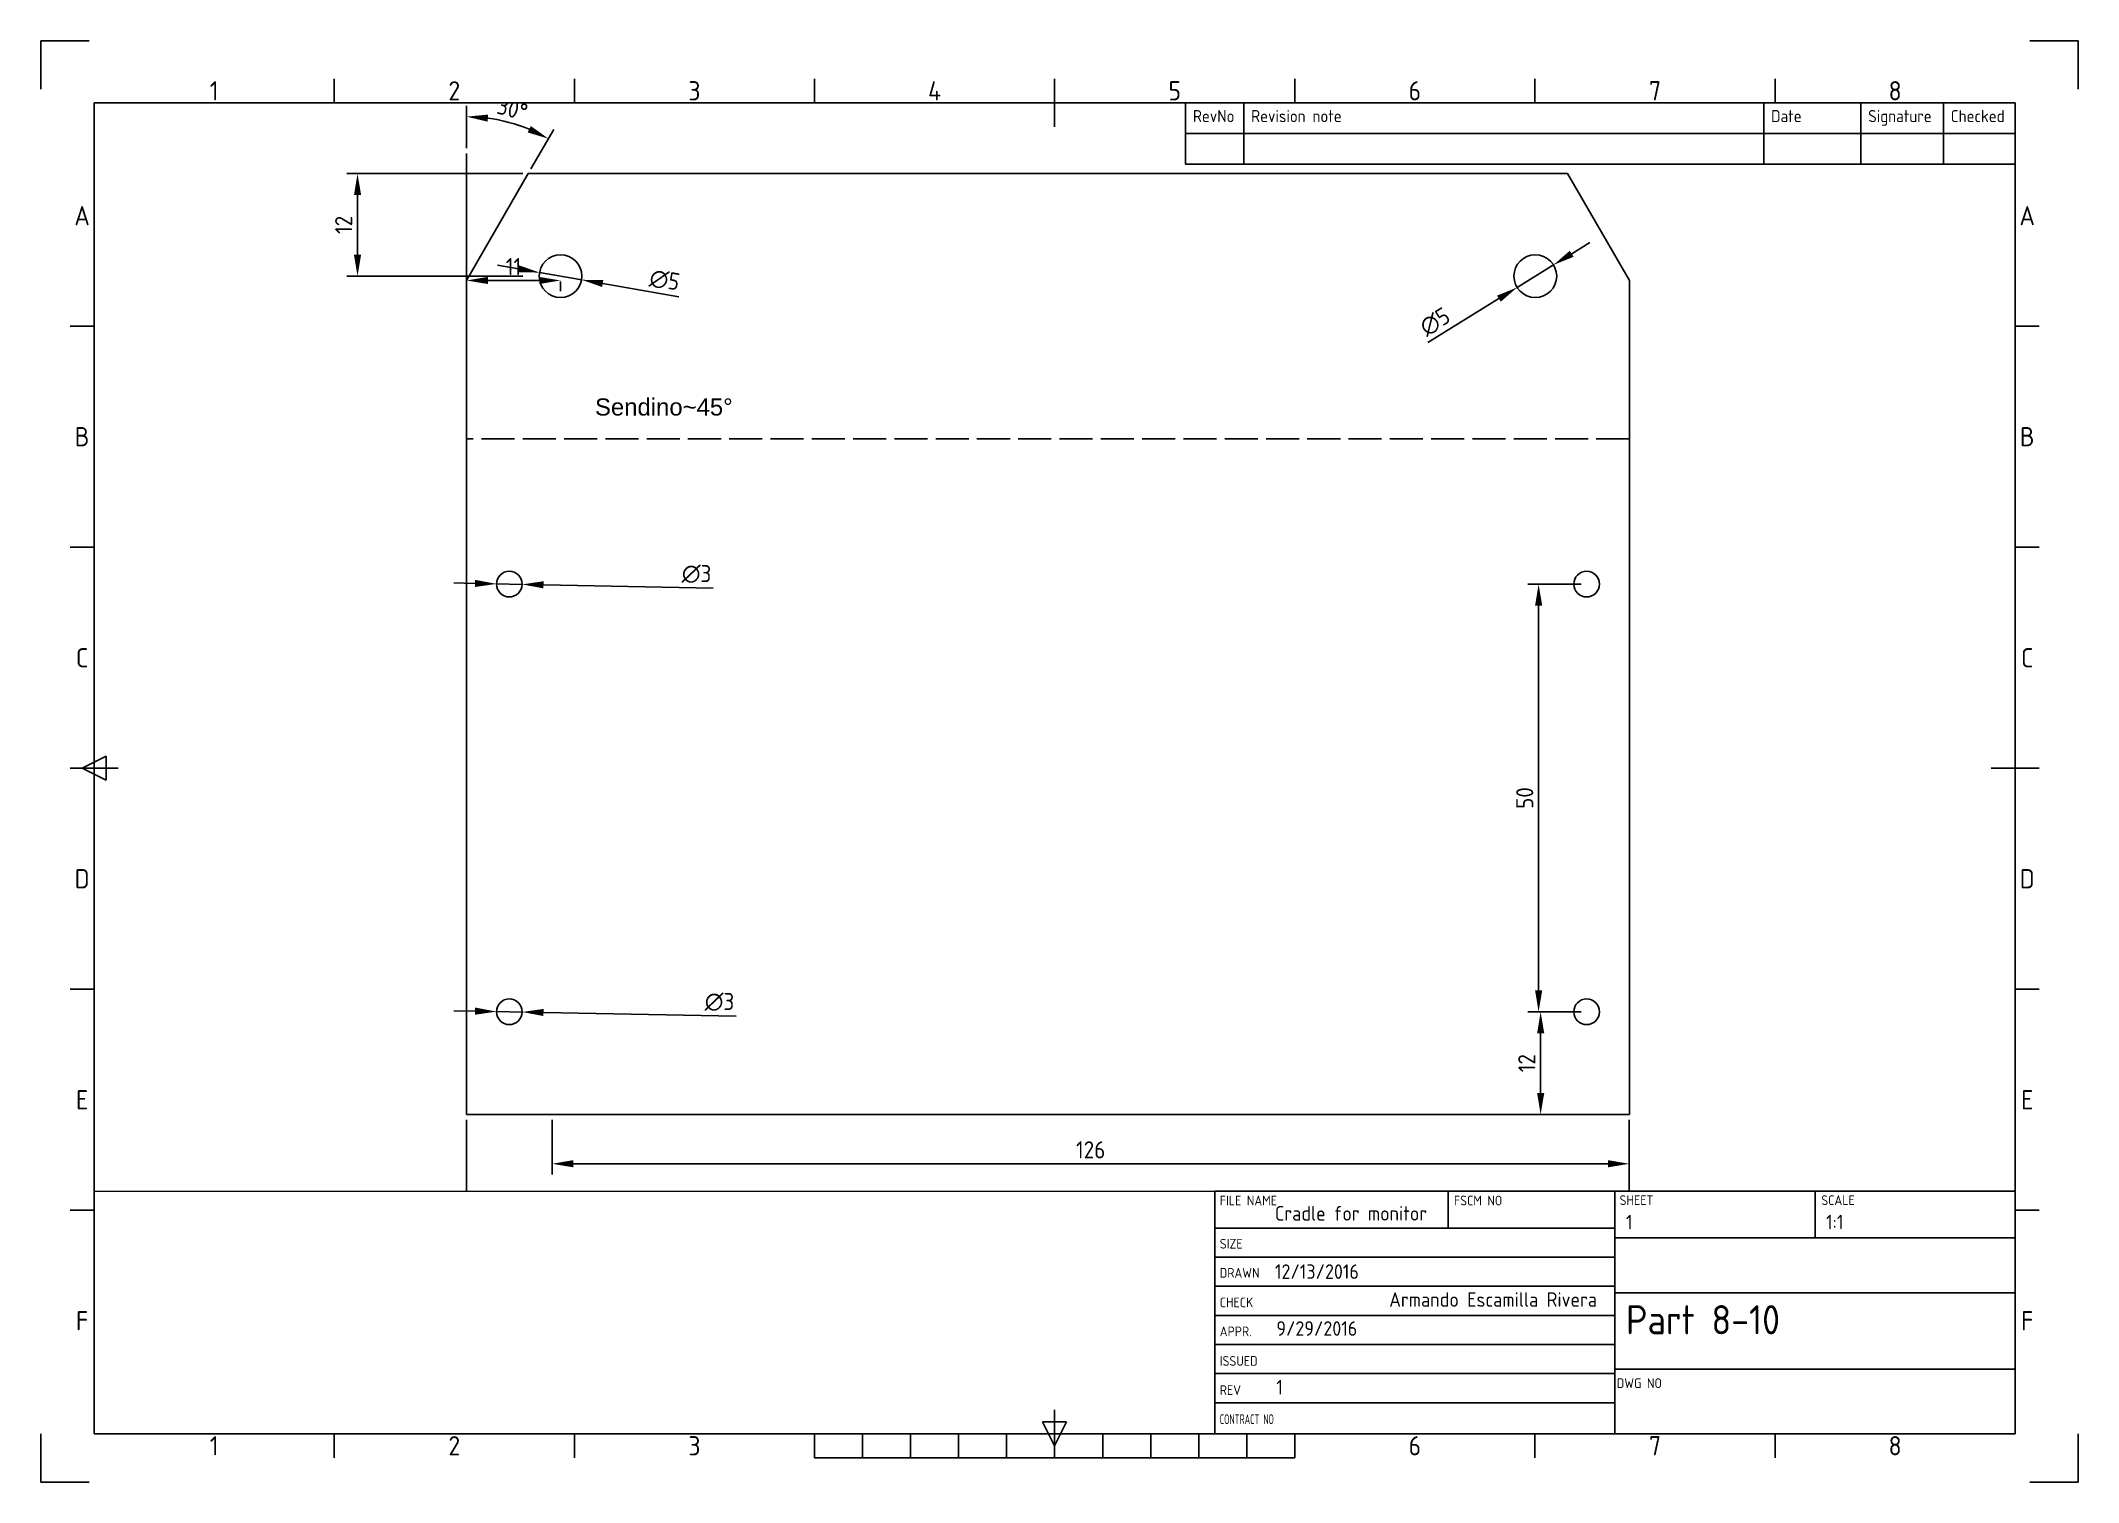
# Paper-space layout 'ISO A3 Title Block' of a CAD drawing. Header units: millimetres. Extents: x 0 to 420, y 0 to 297.
# The model-space entities are those that its viewports show. They can reach past a viewport. Long polylines and large blocks are cut down to what shows.
import ezdxf
from ezdxf.enums import TextEntityAlignment as Align

# ---------------------------------------------------------------- set-up
doc = ezdxf.new("R2010")
doc.units = ezdxf.units.MM
doc.linetypes.add('ACAD_ISO02W100', pattern=[15, 12, -3])
doc.layers.add('Title Block', color=7, linetype='Continuous')
doc.styles.add('ACISOTS', font='isocp.shx', dxfattribs={"height": 1})
doc.styles.add('ISO Proportional', font='isocp.shx')
doc.styles.get("Standard").update_dxf_attribs({"font": 'arial.ttf', "height": 2})
doc.dimstyles.new('ISO-25', dxfattribs={"dimtxt": 2, "dimasz": 2.5, "dimexe": 1.25, "dimexo": 0.625, "dimtad": 1, "dimtxsty": 'ISO Proportional', "dimcen": 2.5, "dimadec": 0, "dimazin": 0, "dimtfac": 1, "dimtmove": 0, "dimatfit": 3, "dimfxl": 1, "dimarcsym": 0})

# ---------------------------------------------------------------- blocks, each defined once
blk = doc.blocks.new('*T18')
at = {"layer": 'Title Block', "color": 0, "lineweight": -2}
for p, q in [((0, 0), (12, 0)), ((0, 0), (0, -6.33)), ((12, 0), (119.19, 0)), ((12, 0), (12, -6.33)), ((119.19, 0), (139.19, 0)), ((119.19, 0), (119.19, -6.33)), ((139.19, 0), (156.21, 0)), ((139.19, 0), (139.19, -6.33)), ((156.21, 0), (171, 0)), ((156.21, 0), (156.21, -6.33)), ((171, 0), (171, -6.33)), ((0, -6.33), (12, -6.33)), ((0, -6.33), (0, -12.67)), ((12, -6.33), (119.19, -6.33)), ((12, -6.33), (12, -12.67)), ((119.19, -6.33), (139.19, -6.33)), ((119.19, -6.33), (119.19, -12.67)), ((139.19, -6.33), (156.21, -6.33)), ((139.19, -6.33), (139.19, -12.67)), ((156.21, -6.33), (171, -6.33)), ((156.21, -6.33), (156.21, -12.67)), ((171, -6.33), (171, -12.67)), ((0, -12.67), (12, -12.67)), ((12, -12.67), (119.19, -12.67)), ((119.19, -12.67), (139.19, -12.67)), ((139.19, -12.67), (156.21, -12.67)), ((156.21, -12.67), (171, -12.67))]:
    blk.add_line(p, q, dxfattribs=at)
at = {"layer": 'Title Block', "color": 0, "char_height": 2.5, "attachment_point": 1, "style": 'ISO Proportional'}
for s, insert, width in [('RevNo', (1.5, -1.5), 9), ('Revision note', (13.5, -1.5), 104.1871), ('Date', (120.69, -1.5), 17), ('Signature', (140.69, -1.5), 14.0204), ('Checked', (157.71, -1.5), 11.7925)]:
    blk.add_mtext(s, dxfattribs=dict(at, insert=insert, width=width))
blk = doc.blocks.new('Title Block')
at = {"layer": 'Title Block'}
for p, q in [((0, 297), (0, 287)), ((10, 297), (0, 297)), ((420, 297), (410, 297)), ((420, 287), (420, 297)), ((60.5, 284.23), (60.5, 289.18)), ((110, 284.23), (110, 289.18)), ((159.5, 284.23), (159.5, 289.18)), ((209, 279.28), (209, 289.18)), ((258.5, 284.23), (258.5, 289.18)), ((308, 284.23), (308, 289.18)), ((357.5, 284.23), (357.5, 289.18)), ((407, 284.23), (11, 284.23)), ((11, 284.23), (11, 10)), ((407, 10), (407, 284.23)), ((11, 238.19), (6.05, 238.19)), ((411.95, 238.19), (407, 238.19)), ((11, 192.66), (6.05, 192.66)), ((411.95, 192.66), (407, 192.66)), ((6.05, 147.12), (15.95, 147.12)), ((8.52, 147.12), (13.47, 149.59)), ((13.47, 144.64), (8.52, 147.12)), ((13.47, 149.59), (13.47, 144.64)), ((402.05, 147.12), (411.95, 147.12)), ((11, 101.58), (6.05, 101.58)), ((411.95, 101.58), (407, 101.58)), ((407, 60), (242, 60)), ((242, 10), (242, 60)), ((290.14, 60), (290.14, 52.38)), ((324.5, 10), (324.5, 60)), ((365.75, 50.35), (365.75, 60)), ((407, 10), (407, 60)), ((11, 56.03), (6.05, 56.03)), ((411.95, 56.03), (407, 56.03)), ((242, 52.38), (324.5, 52.38)), ((242, 46.38), (324.5, 46.38)), ((407, 50.35), (324.5, 50.35)), ((242, 40.38), (324.5, 40.38)), ((324.5, 39.01), (407, 39.01)), ((242, 34.38), (324.5, 34.38)), ((242, 28.38), (324.5, 28.38)), ((242, 22.38), (324.5, 22.38)), ((324.5, 23.29), (407, 23.29)), ((209, 10), (209, 14.95)), ((242, 16.38), (324.5, 16.38)), ((0, 0), (0, 10)), ((11, 10), (407, 10)), ((60.5, 5.05), (60.5, 10)), ((110, 5.05), (110, 10)), ((159.5, 5.05), (159.5, 10)), ((169.4, 5.05), (169.4, 10)), ((179.3, 5.05), (179.3, 10)), ((189.2, 5.05), (189.2, 10)), ((199.1, 5.05), (199.1, 10)), ((206.53, 12.47), (211.47, 12.47)), ((209, 7.52), (206.53, 12.47)), ((211.47, 12.47), (209, 7.52)), ((209, 10), (209, 5.05)), ((218.9, 5.05), (218.9, 10)), ((228.8, 5.05), (228.8, 10)), ((238.7, 5.05), (238.7, 10)), ((407, 10), (242, 10)), ((248.6, 5.05), (248.6, 10)), ((258.5, 5.05), (258.5, 10)), ((308, 5.05), (308, 10)), ((357.5, 5.05), (357.5, 10)), ((420, 0), (420, 10)), ((159.5, 5.05), (258.5, 5.05)), ((0, 0), (10, 0)), ((420, 0), (410, 0))]:
    blk.add_line(p, q, dxfattribs=at)
blk.add_blockref('*T18', (236, 284.23))
at = {"layer": 'Title Block', "style": 'ISO Proportional'}
for s, p in [('1', (35.75, 286.7)), ('2', (85.25, 286.7)), ('3', (134.75, 286.7)), ('4', (184.25, 286.7)), ('5', (233.75, 286.7)), ('6', (283.25, 286.7)), ('7', (332.75, 286.7)), ('8', (382.25, 286.7)), ('A', (8.52, 260.96)), ('A', (409.48, 260.96)), ('B', (8.52, 215.43)), ('B', (409.48, 215.43)), ('C', (8.52, 169.88)), ('C', (409.48, 169.88)), ('D', (8.52, 124.34)), ('D', (409.48, 124.34)), ('E', (8.52, 78.8)), ('E', (409.48, 78.8)), ('F', (8.52, 33.27)), ('F', (409.48, 33.27)), ('1', (35.75, 7.52)), ('2', (85.25, 7.52)), ('3', (134.75, 7.52)), ('6', (283.25, 7.52)), ('7', (332.75, 7.52)), ('8', (382.25, 7.52))]:
    blk.add_text(s, height=3.96, dxfattribs=at).set_placement(p, align=Align.MIDDLE)
at = {"layer": 'Title Block', "lineweight": 25, "style": 'ACISOTS'}
for s, p in [('FILE NAME', (243.03, 57.04)), ('FSCM NO', (291.3, 57.04)), ('SHEET', (325.45, 57.11)), ('SCALE', (367.03, 57.11)), ('SIZE', (243.03, 48.14)), ('DRAWN', (243.03, 42.14)), ('CHECK', (243.03, 36.05)), ('APPR.', (243.03, 30.08)), ('ISSUED', (243.03, 23.99)), ('REV', (243.03, 17.99))]:
    blk.add_text(s, height=2, dxfattribs=at).set_placement(p)
at = {"layer": 'Title Block', "lineweight": 25, "style": 'ACISOTS', "width": 0.683519}
blk.add_text('CONTRACT NO', height=2, dxfattribs=at).set_placement((243.03, 11.99))
at = {"layer": 'Title Block', "insert": (324.88, 21.41), "char_height": 2, "width": 8.8, "attachment_point": 1, "style": 'ACISOTS'}
blk.add_mtext('DWG NO', dxfattribs=at)
at = {"layer": 'Title Block', "lineweight": 35, "style": 'ACISOTS'}
for tag, p, height in [('FILE_NAME', (254.41, 53.9), 3), ('FSCM_NO', (293.68, 53.04), 3), ('SHEET', (326.77, 52.11), 3), ('SCALE', (368.02, 52.11), 3), ('SIZE', (254.7, 48.23), 3), ('DESIGN_ACTIVITY', (328.79, 43.14), 3.5), ('CHECK_DATE', (254.41, 41.9), 3), ('CHECK_DATE', (254.7, 36.14), 3), ('CHECKED_BY', (277.96, 36.14), 3), ('SHEETNAME', (326.77, 30.48), 6), ('APPROVAL_DATE', (254.7, 30.17), 3), ('APPROVED_BY', (277.96, 30.17), 3), ('ISSUE_DATE', (254.7, 24.08), 3), ('ISSUED_BY', (277.96, 24.08), 3), ('DRAWING_SUBTITLE', (328.79, 25.44), 3), ('REVISION', (254.7, 18.08), 3), ('SHEETNUMBER-NAME', (326.77, 11.76), 6), ('CONTRACT_NO', (254.7, 12.08), 3.5)]:
    blk.add_attdef(tag, p, '', height=height, dxfattribs=at)
blk = doc.blocks.new('*D21')
at = {"color": 0, "lineweight": -2, "transparency": 16777216}
for p, q in [((2549.12, 1747.22), (2546.66, 1747.65)), ((2551.58, 1746.79), (2556.51, 1745.94)), ((2567.87, 1743.96), (2558.97, 1745.51))]:
    blk.add_line(p, q, dxfattribs=at)
at = {"color": 0, "transparency": 16777216}
for points in [[(2549.19, 1747.63), (2549.05, 1746.81), (2551.58, 1746.79)], [(2559.04, 1745.92), (2558.9, 1745.1), (2556.51, 1745.94)]]:
    blk.add_solid(points, dxfattribs=at)
at = {"layer": 'Defpoints', "color": 0, "transparency": 16777216}
for p in [(2551.58, 1746.79), (2556.51, 1745.94)]:
    blk.add_point(p, dxfattribs=at)
at = {"color": 0, "transparency": 16777216, "insert": (2566.21, 1745.9), "char_height": 2, "attachment_point": 5, "rotation": 350.152, "style": 'ISO Proportional'}
blk.add_mtext('∅5', dxfattribs=at)
blk = doc.blocks.new('*D22')
at = {"color": 0, "lineweight": -2, "transparency": 16777216}
for p, q in [((2672.3, 1748.99), (2674.43, 1750.3)), ((2670.17, 1747.68), (2665.92, 1745.05)), ((2655.48, 1738.62), (2663.79, 1743.74))]:
    blk.add_line(p, q, dxfattribs=at)
at = {"color": 0, "transparency": 16777216}
for points in [[(2672.08, 1749.34), (2672.52, 1748.63), (2670.17, 1747.68)], [(2663.57, 1744.09), (2664.01, 1743.38), (2665.92, 1745.05)]]:
    blk.add_solid(points, dxfattribs=at)
at = {"layer": 'Defpoints', "color": 0, "transparency": 16777216}
for p in [(2670.17, 1747.68), (2665.92, 1745.05)]:
    blk.add_point(p, dxfattribs=at)
at = {"color": 0, "transparency": 16777216, "insert": (2656.31, 1741.03), "char_height": 2, "attachment_point": 5, "rotation": 31.6664, "style": 'ISO Proportional'}
blk.add_mtext('∅5', dxfattribs=at)
blk = doc.blocks.new('*D23')
at = {"color": 0, "lineweight": -2, "transparency": 16777216}
for p, q in [((2549.64, 1758.36), (2529.04, 1758.36)), ((2530.29, 1755.86), (2530.29, 1748.86)), ((2549.64, 1746.36), (2529.04, 1746.36))]:
    blk.add_line(p, q, dxfattribs=at)
at = {"color": 0, "transparency": 16777216}
for points in [[(2529.88, 1755.86), (2530.71, 1755.86), (2530.29, 1758.36)], [(2529.88, 1748.86), (2530.71, 1748.86), (2530.29, 1746.36)]]:
    blk.add_solid(points, dxfattribs=at)
at = {"layer": 'Defpoints', "color": 0, "transparency": 16777216}
for p in [(2550.26, 1758.36), (2530.29, 1746.36), (2550.26, 1746.36)]:
    blk.add_point(p, dxfattribs=at)
at = {"color": 0, "transparency": 16777216, "insert": (2528.67, 1752.36), "char_height": 2, "attachment_point": 5, "rotation": 90, "style": 'ISO Proportional'}
blk.add_mtext('12', dxfattribs=at)
blk = doc.blocks.new('*D24')
at = {"color": 0, "lineweight": -2, "transparency": 16777216}
for p, q in [((2673.42, 1710.36), (2667.18, 1710.36)), ((2668.43, 1707.86), (2668.43, 1662.86)), ((2673.42, 1660.36), (2667.18, 1660.36))]:
    blk.add_line(p, q, dxfattribs=at)
at = {"color": 0, "transparency": 16777216}
for points in [[(2668.02, 1707.86), (2668.85, 1707.86), (2668.43, 1710.36)], [(2668.02, 1662.86), (2668.85, 1662.86), (2668.43, 1660.36)]]:
    blk.add_solid(points, dxfattribs=at)
at = {"layer": 'Defpoints', "color": 0, "transparency": 16777216}
for p in [(2674.04, 1710.36), (2668.43, 1660.36), (2674.04, 1660.36)]:
    blk.add_point(p, dxfattribs=at)
at = {"color": 0, "transparency": 16777216, "insert": (2666.81, 1685.36), "char_height": 2, "attachment_point": 5, "rotation": 90, "style": 'ISO Proportional'}
blk.add_mtext('50', dxfattribs=at)
blk = doc.blocks.new('*D25')
at = {"color": 0, "lineweight": -2, "transparency": 16777216}
for p, q in [((2673.42, 1660.36), (2667.42, 1660.36)), ((2668.67, 1657.86), (2668.67, 1650.86)), ((2673.42, 1648.36), (2667.42, 1648.36))]:
    blk.add_line(p, q, dxfattribs=at)
at = {"color": 0, "transparency": 16777216}
for points in [[(2668.26, 1657.86), (2669.09, 1657.86), (2668.67, 1660.36)], [(2668.26, 1650.86), (2669.09, 1650.86), (2668.67, 1648.36)]]:
    blk.add_solid(points, dxfattribs=at)
at = {"layer": 'Defpoints', "color": 0, "transparency": 16777216}
for p in [(2674.04, 1660.36), (2668.67, 1648.36), (2674.04, 1648.36)]:
    blk.add_point(p, dxfattribs=at)
at = {"color": 0, "transparency": 16777216, "insert": (2667.05, 1654.36), "char_height": 2, "attachment_point": 5, "rotation": 90, "style": 'ISO Proportional'}
blk.add_mtext('12', dxfattribs=at)
blk = doc.blocks.new('*D26')
at = {"color": 0, "lineweight": -2, "transparency": 16777216}
for p, q in [((2553.04, 1647.74), (2553.04, 1641.35)), ((2679.04, 1647.74), (2679.04, 1641.35)), ((2555.54, 1642.6), (2676.54, 1642.6))]:
    blk.add_line(p, q, dxfattribs=at)
at = {"color": 0, "transparency": 16777216}
for points in [[(2555.54, 1643.02), (2555.54, 1642.18), (2553.04, 1642.6)], [(2676.54, 1643.02), (2676.54, 1642.18), (2679.04, 1642.6)]]:
    blk.add_solid(points, dxfattribs=at)
at = {"layer": 'Defpoints', "color": 0, "transparency": 16777216}
for p in [(2553.04, 1648.36), (2679.04, 1648.36), (2679.04, 1642.6)]:
    blk.add_point(p, dxfattribs=at)
at = {"color": 0, "transparency": 16777216, "insert": (2616.04, 1644.23), "char_height": 2, "attachment_point": 5, "style": 'ISO Proportional'}
blk.add_mtext('126', dxfattribs=at)
blk = doc.blocks.new('*D27')
at = {"color": 0, "lineweight": -2, "transparency": 16777216}
for p, q in [((2543.04, 1647.74), (2543.04, 1635.18)), ((2679.04, 1647.74), (2679.04, 1635.18)), ((2545.54, 1636.43), (2676.54, 1636.43))]:
    blk.add_line(p, q, dxfattribs=at)
at = {"color": 0, "transparency": 16777216}
for points in [[(2545.54, 1636.84), (2545.54, 1636.01), (2543.04, 1636.43)], [(2676.54, 1636.84), (2676.54, 1636.01), (2679.04, 1636.43)]]:
    blk.add_solid(points, dxfattribs=at)
at = {"layer": 'Defpoints', "color": 0, "transparency": 16777216}
for p in [(2543.04, 1648.36), (2679.04, 1648.36), (2679.04, 1636.43)]:
    blk.add_point(p, dxfattribs=at)
at = {"color": 0, "transparency": 16777216, "insert": (2611.04, 1638.05), "char_height": 2, "attachment_point": 5, "style": 'ISO Proportional'}
blk.add_mtext('136', dxfattribs=at)
blk = doc.blocks.new('*D28')
at = {"color": 0, "lineweight": -2, "transparency": 16777216}
for p, q in [((2543.04, 1745.74), (2543.04, 1744.61)), ((2551.54, 1745.86), (2545.54, 1745.86)), ((2554.04, 1745.74), (2554.04, 1744.61))]:
    blk.add_line(p, q, dxfattribs=at)
at = {"color": 0, "transparency": 16777216}
for points in [[(2545.54, 1746.28), (2545.54, 1745.45), (2543.04, 1745.86)], [(2551.54, 1746.28), (2551.54, 1745.45), (2554.04, 1745.86)]]:
    blk.add_solid(points, dxfattribs=at)
at = {"layer": 'Defpoints', "color": 0, "transparency": 16777216}
for p in [(2543.04, 1746.36), (2543.04, 1745.86), (2554.04, 1746.36)]:
    blk.add_point(p, dxfattribs=at)
at = {"color": 0, "transparency": 16777216, "insert": (2548.54, 1747.49), "char_height": 2, "attachment_point": 5, "style": 'ISO Proportional'}
blk.add_mtext('11', dxfattribs=at)
blk = doc.blocks.new('*D29')
at = {"color": 0, "lineweight": -2, "transparency": 16777216}
for p, q in [((2543.04, 1761.32), (2543.04, 1766.26)), ((2550.57, 1758.91), (2553.24, 1763.52))]:
    blk.add_line(p, q, dxfattribs=at)
blk.add_arc((2543.04, 1745.86), 19.14, 67.4883, 82.5117, dxfattribs=at)
at = {"color": 0, "transparency": 16777216}
for points in [[(2545.51, 1764.43), (2545.57, 1765.26), (2543.04, 1765.01)], [(2550.56, 1763.92), (2550.19, 1763.17), (2552.62, 1762.44)]]:
    blk.add_solid(points, dxfattribs=at)
at = {"layer": 'Defpoints', "color": 0, "transparency": 16777216}
for p in [(2549.59, 1763.85), (2543.04, 1760.7), (2550.26, 1758.36), (2543.04, 1745.86), (2543.04, 1745.86)]:
    blk.add_point(p, dxfattribs=at)
at = {"color": 0, "transparency": 16777216, "insert": (2548.42, 1765.92), "char_height": 2, "attachment_point": 5, "rotation": 345, "style": 'ISO Proportional'}
blk.add_mtext('30°', dxfattribs=at)
blk = doc.blocks.new('*D30')
at = {"color": 0, "lineweight": -2, "transparency": 16777216}
for p, q in [((2544.05, 1710.45), (2541.55, 1710.5)), ((2546.54, 1710.39), (2549.54, 1710.33)), ((2571.88, 1709.88), (2552.04, 1710.28))]:
    blk.add_line(p, q, dxfattribs=at)
at = {"color": 0, "transparency": 16777216}
for points in [[(2544.05, 1710.86), (2544.04, 1710.03), (2546.54, 1710.39)], [(2552.05, 1710.7), (2552.04, 1709.87), (2549.54, 1710.33)]]:
    blk.add_solid(points, dxfattribs=at)
at = {"layer": 'Defpoints', "color": 0, "transparency": 16777216}
for p in [(2546.54, 1710.39), (2549.54, 1710.33)]:
    blk.add_point(p, dxfattribs=at)
at = {"color": 0, "transparency": 16777216, "insert": (2569.95, 1711.55), "char_height": 2, "attachment_point": 5, "rotation": 358.8431, "style": 'ISO Proportional'}
blk.add_mtext('∅3', dxfattribs=at)
blk = doc.blocks.new('*D31')
at = {"color": 0, "lineweight": -2, "transparency": 16777216}
for p, q in [((2544.05, 1660.44), (2541.55, 1660.49)), ((2546.54, 1660.39), (2549.54, 1660.34)), ((2574.56, 1659.85), (2552.04, 1660.29))]:
    blk.add_line(p, q, dxfattribs=at)
at = {"color": 0, "transparency": 16777216}
for points in [[(2544.05, 1660.86), (2544.04, 1660.02), (2546.54, 1660.39)], [(2552.05, 1660.7), (2552.04, 1659.87), (2549.54, 1660.34)]]:
    blk.add_solid(points, dxfattribs=at)
at = {"layer": 'Defpoints', "color": 0, "transparency": 16777216}
for p in [(2546.54, 1660.39), (2549.54, 1660.34)]:
    blk.add_point(p, dxfattribs=at)
at = {"color": 0, "transparency": 16777216, "insert": (2572.63, 1661.52), "char_height": 2, "attachment_point": 5, "rotation": 358.894, "style": 'ISO Proportional'}
blk.add_mtext('∅3', dxfattribs=at)

msp = doc.modelspace()

# ---------------------------------------------------------------- linework, layer by layer
for p, q in [((2543.045, 1745.864), (2543.045, 1760.698)), ((2543.045, 1745.864), (2550.262, 1758.364)), ((2671.828, 1758.364), (2550.262, 1758.364)), ((2679.045, 1745.864), (2671.828, 1758.364)), ((2543.045, 1658.364), (2543.045, 1745.864)), ((2679.045, 1648.364), (2679.045, 1745.864)), ((2553.045, 1648.364), (2679.045, 1648.364))]:
    msp.add_line(p, q)
at = {"linetype": 'ACAD_ISO02W100'}
msp.add_line((2679.045, 1727.331), (2543.045, 1727.331), dxfattribs=at)
at = {"linetype": 'ByBlock'}
for p, q in [((2543.045, 1648.364), (2543.045, 1660.364)), ((2553.045, 1648.364), (2543.045, 1648.364))]:
    msp.add_line(p, q, dxfattribs=at)
for centre, radius in [((2554.045, 1746.364), 2.5), ((2668.045, 1746.364), 2.5), ((2548.045, 1710.364), 1.5), ((2674.045, 1710.364), 1.5), ((2548.045, 1660.364), 1.5), ((2674.045, 1660.364), 1.5)]:
    msp.add_circle(centre, radius)

# ---------------------------------------------------------------- texts
at = {"linetype": 'ByBlock', "insert": (2558.066, 1732.075), "char_height": 2, "attachment_point": 1}
msp.add_mtext_dynamic_manual_height_columns('Sendino~45°', width=120.97857, gutter_width=1, heights=[0], dxfattribs=at)

# ---------------------------------------------------------------- dimensions: what is measured, and where the dimension line sits
dim = msp.add_angular_dim_2l(base=(2549.592, 1763.852), line1=((2543.045, 1745.864), (2543.045, 1760.698)), line2=((2543.045, 1745.864), (2550.262, 1758.364)), dimstyle='ISO-25')
dim.commit()
dim.dimension.update_dxf_attribs({"geometry": '*D29', "text_midpoint": (2548.42, 1765.924)})
for base, p1, p2, picture, middle in [((2530.292, 1746.364), (2550.262, 1758.364), (2550.262, 1746.364), '*D23', (2528.667, 1752.364)), ((2668.435, 1660.364), (2674.045, 1710.364), (2674.045, 1660.364), '*D24', (2666.81, 1685.364)), ((2668.672, 1648.364), (2674.045, 1660.364), (2674.045, 1648.364), '*D25', (2667.047, 1654.364))]:
    dim = msp.add_linear_dim(base=base, p1=p1, p2=p2, angle=90, dimstyle='ISO-25')
    dim.commit()
    dim.dimension.update_dxf_attribs({"geometry": picture, "text_midpoint": middle})
for p1, p2, picture, middle in [((2670.172, 1747.677), (2665.917, 1745.052), '*D22', (2657.159, 1739.65)), ((2551.582, 1746.792), (2556.508, 1745.937), '*D21', (2565.931, 1744.301)), ((2546.545, 1710.395), (2549.544, 1710.334), '*D30', (2569.919, 1709.923)), ((2546.545, 1660.393), (2549.544, 1660.335), '*D31', (2572.594, 1659.89))]:
    dim = msp.add_diameter_dim_2p(p1=p1, p2=p2, dimstyle='ISO-25')
    dim.commit()
    dim.dimension.update_dxf_attribs({"geometry": picture, "text_midpoint": middle, "dimtype": 163})
for base, p1, p2, picture, middle in [((2543.045, 1745.864), (2554.045, 1746.364), (2543.045, 1746.364), '*D28', (2548.545, 1747.489)), ((2679.045, 1636.428), (2543.045, 1648.364), (2679.045, 1648.364), '*D27', (2611.045, 1638.053)), ((2679.045, 1642.601), (2553.045, 1648.364), (2679.045, 1648.364), '*D26', (2616.045, 1644.226))]:
    dim = msp.add_linear_dim(base=base, p1=p1, p2=p2, dimstyle='ISO-25')
    dim.commit()
    dim.dimension.update_dxf_attribs({"geometry": picture, "text_midpoint": middle})

psp = doc.layouts.new('ISO A3 Title Block')

# ---------------------------------------------------------------- block references
ref = psp.add_blockref('Title Block', (0, 0))
ref.add_attrib('SHEETNAME', 'Part 8-10', (326.77, 30.48), dxfattribs={"layer": 'Title Block', "lineweight": 35, "height": 6, "style": 'ACISOTS'})
ref.add_attrib('SCALE', '1:1', (368.02, 52.11), dxfattribs={"layer": 'Title Block', "lineweight": 35, "height": 3, "style": 'ACISOTS'})
ref.add_attrib('SHEET', '1', (326.77, 52.11), dxfattribs={"layer": 'Title Block', "lineweight": 35, "height": 3, "style": 'ACISOTS'})
ref.add_attrib('FILE_NAME', 'Cradle for monitor', (254.41, 53.9), dxfattribs={"layer": 'Title Block', "lineweight": 35, "height": 3, "style": 'ACISOTS'})
ref.add_attrib('CHECK_DATE', '12/13/2016', (254.41, 41.9), dxfattribs={"layer": 'Title Block', "lineweight": 35, "height": 3, "style": 'ACISOTS'})
ref.add_attrib('REVISION', '1', (254.7, 18.08), dxfattribs={"layer": 'Title Block', "lineweight": 35, "height": 3, "style": 'ACISOTS'})
ref.add_attrib('CHECKED_BY', 'Armando Escamilla Rivera', (277.96, 36.14), dxfattribs={"layer": 'Title Block', "lineweight": 35, "height": 3, "style": 'ACISOTS'})
ref.add_attrib('APPROVAL_DATE', '9/29/2016', (254.7, 30.17), dxfattribs={"layer": 'Title Block', "lineweight": 35, "height": 3, "style": 'ACISOTS'})

# ---------------------------------------------------------------- viewports
at = {"layer": '0'}
psp.add_viewport(center=(209, 172.12), size=(396, 224.23), view_center_point=(2611.828, 1703.029), view_height=127.22687, dxfattribs=at)

doc.saveas('drawing.dxf')
